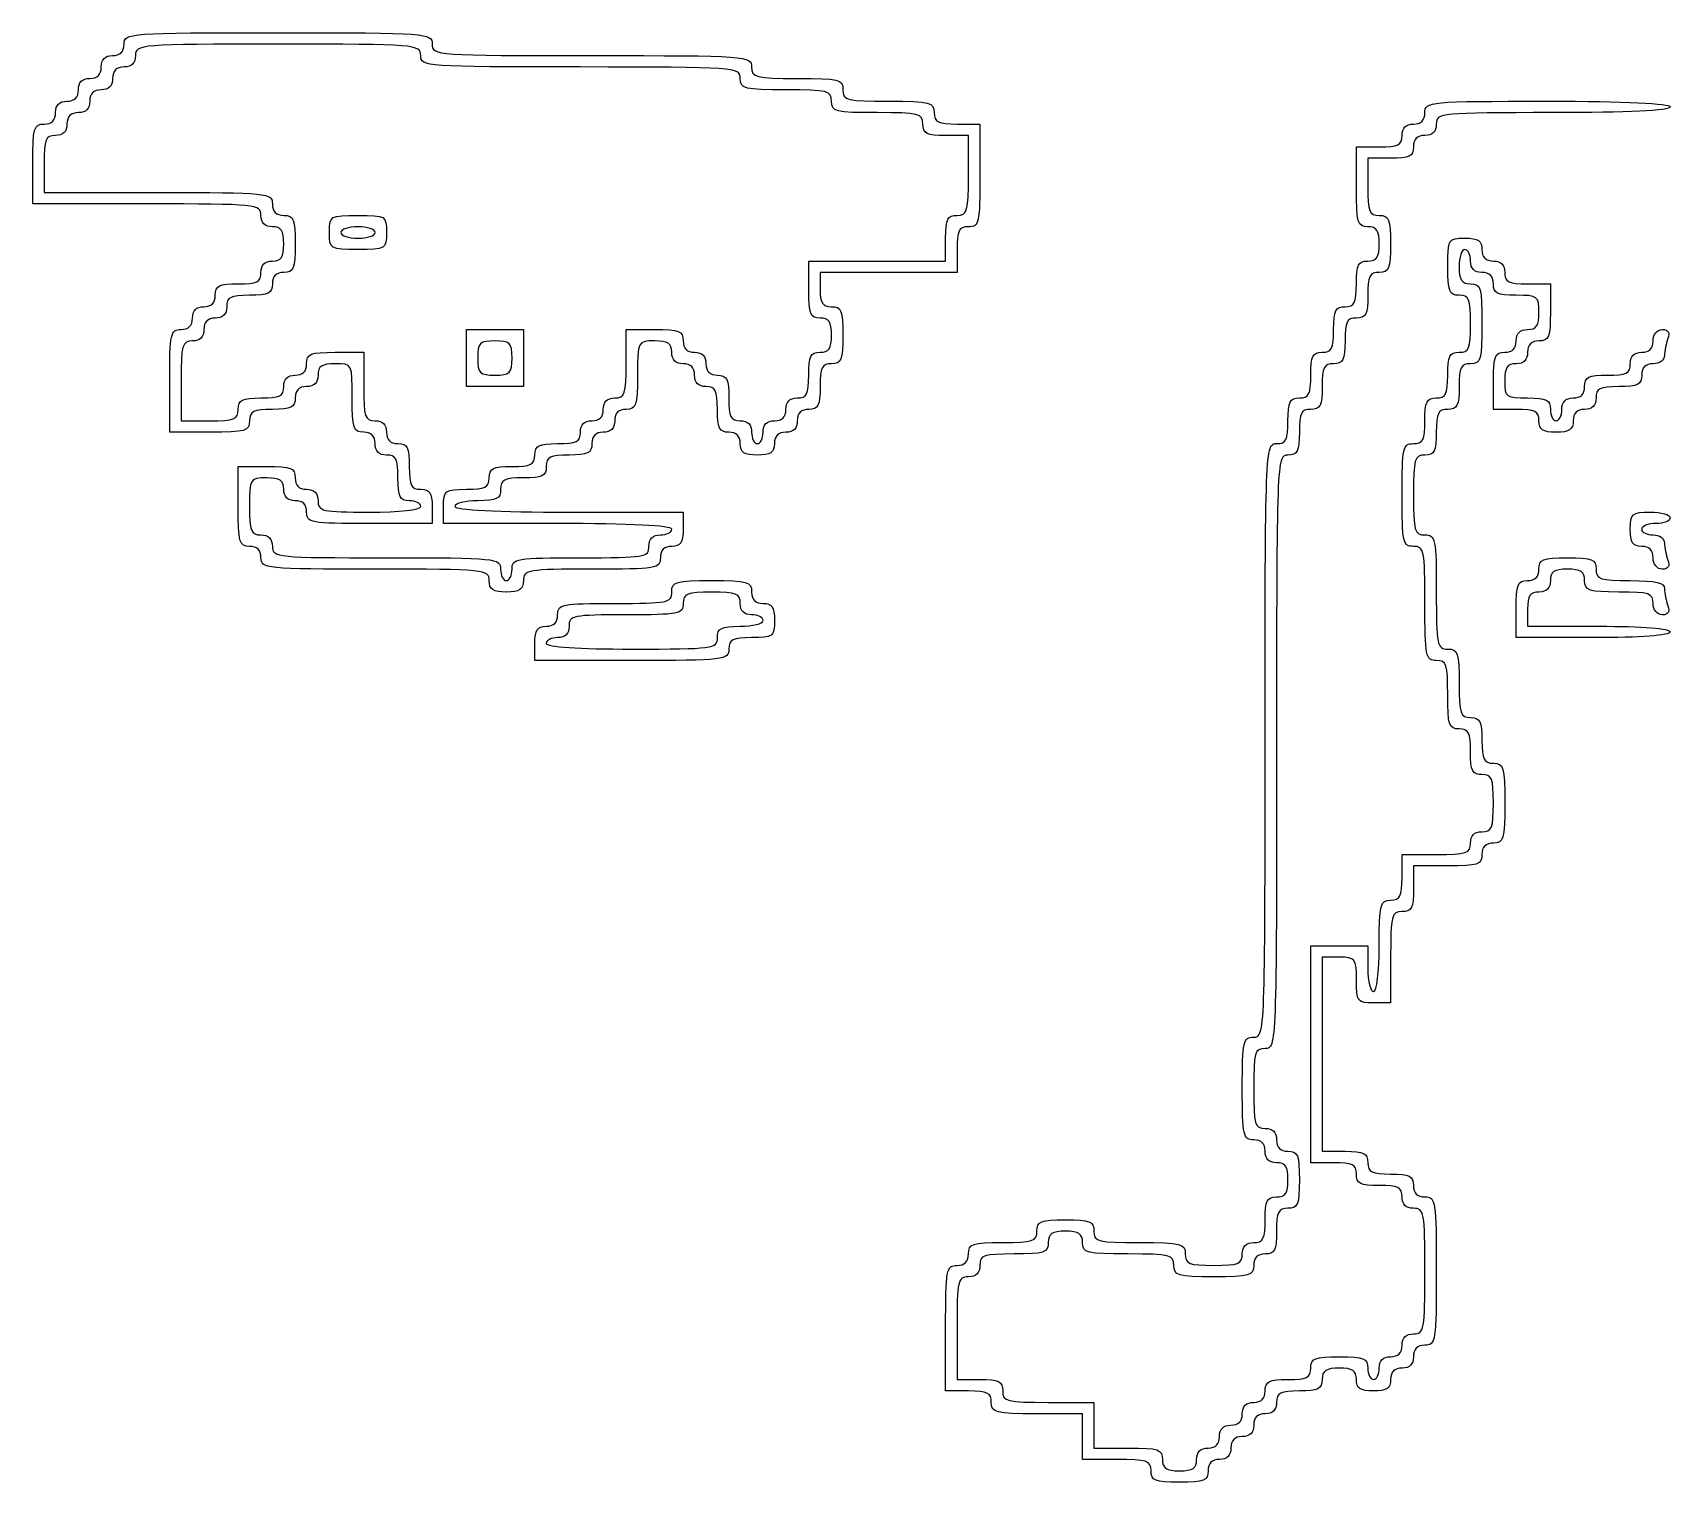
# Model space of a CAD drawing. Extents: x 12 to 241, y 7 to 210.
import ezdxf

# ---------------------------------------------------------------- set-up
doc = ezdxf.new("R2010")
doc.units = 0
doc.layers.get('0').update_dxf_attribs({"linetype": 'CONTINUOUS'})

msp = doc.modelspace()

# ---------------------------------------------------------------- linework, layer by layer
at = {"color": 7}
for points in [[(142.919128, 190.008717), (142.919128, 195.608717), (139.719128, 195.608717)], [(141.319128, 197.208717), (144.519128, 197.208717), (144.519128, 190.008717)], [(197.319128, 188.408717), (197.319128, 194.008717), (200.519128, 194.008717)], [(27.71913, 186.008717), (11.71913, 186.008717), (11.71913, 191.608717)], [(13.31913, 191.608717), (13.31913, 187.608717), (29.31913, 187.608717)], [(202.119128, 192.408717), (198.919128, 192.408717), (198.919128, 188.408717)], [(53.31913, 182.008717), (53.31913, 182.008717)], [(59.71913, 182.008717), (59.71913, 182.008717)], [(120.519128, 174.008717), (120.519128, 178.008717), (130.119128, 178.008717), (139.719128, 178.008717), (139.719128, 181.208717)], [(141.319128, 179.608717), (141.319128, 176.408717), (131.719128, 176.408717), (122.119128, 176.408717), (122.119128, 174.008717)], [(221.319128, 174.808717), (224.519128, 174.808717), (224.519128, 170.808717)], [(72.51913, 164.408717), (72.51913, 168.408717), (76.51913, 168.408717), (80.519128, 168.408717), (80.519128, 164.408717), (80.519128, 160.408717), (76.51913, 160.408717), (72.51913, 160.408717), (72.51913, 164.408717), (72.51913, 164.408717)], [(94.919128, 163.608717), (94.919128, 168.408717), (98.919128, 168.408717)], [(54.11913, 165.208717), (58.11913, 165.208717), (58.11913, 160.408717)], [(78.91913, 164.408717), (78.91913, 164.408717)], [(36.51913, 154.008717), (30.91913, 154.008717), (30.91913, 161.208717)], [(32.51913, 161.208717), (32.51913, 155.608717), (36.51913, 155.608717)], [(219.719128, 157.208717), (216.519128, 157.208717), (216.519128, 161.208717)], [(40.51913, 143.60872), (40.51913, 149.20872), (44.51913, 149.20872)], [(67.71913, 143.60872), (67.71913, 141.20872), (58.91913, 141.20872)], [(85.319128, 141.20872), (69.31913, 141.20872), (69.31913, 143.60872)], [(86.919128, 142.80872), (102.919128, 142.80872), (102.919128, 140.40872)], [(238.919128, 136.40872), (238.919128, 136.40872)], [(75.71913, 133.20872), (75.71913, 133.20872)], [(78.91913, 134.80872), (78.91913, 134.80872)], [(230.519128, 125.20872), (219.719128, 125.20872), (219.719128, 129.20872), (219.719128, 129.20872)], [(221.319128, 129.20872), (221.319128, 126.80872), (231.319128, 126.80872)], [(95.719128, 122.00872), (82.119128, 122.00872), (82.119128, 124.40872), (82.119128, 124.40872)], [(107.719128, 125.20872), (107.719128, 125.20872)], [(203.719128, 91.60872), (203.719128, 94.80872), (208.519128, 94.80872)], [(210.119128, 93.20872), (205.319128, 93.20872), (205.319128, 90.00872)], [(194.119128, 51.60872), (190.919128, 51.60872), (190.919128, 66.80872), (190.919128, 82.00872), (194.919128, 82.00872), (198.919128, 82.00872), (198.919128, 78.80872)], [(194.919128, 80.40872), (192.519128, 80.40872), (192.519128, 66.80872), (192.519128, 53.20872), (195.719128, 53.20872)], [(202.119128, 80.40872), (202.119128, 74.00872), (199.719128, 74.00872)], [(142.919128, 19.60872), (139.719128, 19.60872), (139.719128, 28.40872)], [(141.319128, 28.40872), (141.319128, 21.20872), (144.519128, 21.20872)], [(163.719128, 10.00872), (158.919128, 10.00872), (158.919128, 13.20872), (158.919128, 16.40872), (152.519128, 16.40872)], [(154.119128, 18.00872), (160.519128, 18.00872), (160.519128, 14.80872), (160.519128, 11.60872), (165.319128, 11.60872)], [(168.519128, 8.40872), (168.519128, 8.40872)]]:
    msp.add_lwpolyline(points, dxfattribs=at)
for points in [[(24.51913, 208.408717), (24.51913, 209.96921), (25.052464, 210.008717), (46.11913, 210.008717)], [(46.11913, 210.008717), (67.185797, 210.008717), (67.71913, 209.969213), (67.71913, 208.408717)], [(21.31913, 205.208717), (21.31913, 206.275383), (21.852464, 206.808717), (22.91913, 206.808717)], [(22.91913, 206.808717), (23.985797, 206.808717), (24.51913, 207.34205), (24.51913, 208.408717)], [(26.11913, 206.808717), (26.11913, 205.74205), (25.585797, 205.208717), (24.51913, 205.208717)], [(46.11913, 208.408717), (26.652464, 208.408717), (26.11913, 208.366053), (26.11913, 206.808717)], [(66.11913, 206.808717), (66.11913, 208.36605), (65.585797, 208.408717), (46.11913, 208.408717)], [(88.519128, 205.208717), (66.652464, 205.208717), (66.11913, 205.246813), (66.11913, 206.808717)], [(67.71913, 208.408717), (67.71913, 206.846811), (68.252464, 206.808717), (90.119128, 206.808717)], [(90.119128, 206.808717), (111.985792, 206.808717), (112.519128, 206.770621), (112.519128, 205.208717)], [(19.71913, 203.608717), (20.785797, 203.608717), (21.31913, 204.14205), (21.31913, 205.208717)], [(24.51913, 205.208717), (23.452464, 205.208717), (22.91913, 204.675383), (22.91913, 203.608717)], [(110.919128, 203.608717), (110.919128, 205.170622), (110.385792, 205.208717), (88.519128, 205.208717)], [(112.519128, 205.208717), (112.519128, 203.74205), (113.052464, 203.608717), (118.919128, 203.608717)], [(18.11913, 202.008717), (18.11913, 203.075383), (18.652464, 203.608717), (19.71913, 203.608717)], [(22.91913, 203.608717), (22.91913, 202.54205), (22.385797, 202.008717), (21.31913, 202.008717)], [(117.319128, 202.008717), (111.452464, 202.008717), (110.919128, 202.14205), (110.919128, 203.608717)], [(118.919128, 203.608717), (124.785792, 203.608717), (125.319128, 203.475383), (125.319128, 202.008717)], [(14.91913, 198.808717), (14.91913, 199.875383), (15.452464, 200.408717), (16.51913, 200.408717)], [(16.51913, 200.408717), (17.585797, 200.408717), (18.11913, 200.94205), (18.11913, 202.008717)], [(19.71913, 200.408717), (19.71913, 199.34205), (19.185797, 198.808717), (18.11913, 198.808717)], [(21.31913, 202.008717), (20.252464, 202.008717), (19.71913, 201.475383), (19.71913, 200.408717)], [(123.719128, 200.408717), (123.719128, 201.875383), (123.185792, 202.008717), (117.319128, 202.008717)], [(130.119128, 198.808717), (124.252464, 198.808717), (123.719128, 198.94205), (123.719128, 200.408717)], [(125.319128, 202.008717), (125.319128, 200.54205), (125.852464, 200.408717), (131.719128, 200.408717)], [(131.719128, 200.408717), (137.585792, 200.408717), (138.119128, 200.275383), (138.119128, 198.808717)], [(206.919128, 198.808717), (206.919128, 200.359104), (207.452464, 200.408717), (224.119128, 200.408717)], [(224.119128, 200.408717), (235.052464, 200.408717), (241.319128, 200.117243), (241.319128, 199.608717)], [(13.31913, 197.208717), (14.385797, 197.208717), (14.91913, 197.74205), (14.91913, 198.808717)], [(18.11913, 198.808717), (17.052464, 198.808717), (16.51913, 198.275383), (16.51913, 197.208717)], [(136.519128, 197.208717), (136.519128, 198.675383), (135.985792, 198.808717), (130.119128, 198.808717)], [(138.119128, 198.808717), (138.119128, 197.475383), (138.652464, 197.208717), (141.319128, 197.208717)], [(205.319128, 197.208717), (206.385792, 197.208717), (206.919128, 197.74205), (206.919128, 198.808717)], [(224.919128, 198.808717), (209.052464, 198.808717), (208.519128, 198.756685), (208.519128, 197.208717)], [(241.319128, 199.608717), (241.319128, 199.1014), (235.319128, 198.808717), (224.919128, 198.808717)], [(11.71913, 191.608717), (11.71913, 196.675383), (11.871511, 197.208717), (13.31913, 197.208717)], [(14.91913, 195.608717), (13.532464, 195.608717), (13.31913, 195.075383), (13.31913, 191.608717)], [(16.51913, 197.208717), (16.51913, 196.14205), (15.985797, 195.608717), (14.91913, 195.608717)], [(139.719128, 195.608717), (137.052464, 195.608717), (136.519128, 195.875383), (136.519128, 197.208717)], [(200.519128, 194.008717), (203.185792, 194.008717), (203.719128, 194.275383), (203.719128, 195.608717)], [(203.719128, 195.608717), (203.719128, 196.675383), (204.252464, 197.208717), (205.319128, 197.208717)], [(206.919128, 195.608717), (205.852464, 195.608717), (205.319128, 195.075383), (205.319128, 194.008717)], [(208.519128, 197.208717), (208.519128, 196.14205), (207.985792, 195.608717), (206.919128, 195.608717)], [(205.319128, 194.008717), (205.319128, 192.675383), (204.785792, 192.408717), (202.119128, 192.408717)], [(141.319128, 184.408717), (142.766744, 184.408717), (142.919128, 184.94205), (142.919128, 190.008717)], [(144.519128, 190.008717), (144.519128, 183.34205), (144.400608, 182.808717), (142.919128, 182.808717)], [(198.919128, 182.808717), (197.471512, 182.808717), (197.319128, 183.34205), (197.319128, 188.408717)], [(198.919128, 188.408717), (198.919128, 184.94205), (199.132464, 184.408717), (200.519128, 184.408717)], [(43.71913, 184.408717), (43.71913, 185.955382), (43.185797, 186.008717), (27.71913, 186.008717)], [(29.31913, 187.608717), (44.785797, 187.608717), (45.31913, 187.555381), (45.31913, 186.008717)], [(45.31913, 186.008717), (45.31913, 184.94205), (45.852464, 184.408717), (46.91913, 184.408717)], [(45.31913, 182.808717), (44.252464, 182.808717), (43.71913, 183.34205), (43.71913, 184.408717)], [(46.91913, 184.408717), (48.305797, 184.408717), (48.51913, 183.875383), (48.51913, 180.408717)], [(53.31913, 182.008717), (53.31913, 184.355382), (53.408019, 184.408717), (57.31913, 184.408717)], [(57.31913, 184.408717), (61.230242, 184.408717), (61.31913, 184.355381), (61.31913, 182.008717)], [(139.719128, 181.208717), (139.719128, 183.875383), (139.985792, 184.408717), (141.319128, 184.408717)], [(200.519128, 184.408717), (201.905792, 184.408717), (202.119128, 183.875383), (202.119128, 180.408717)], [(46.91913, 180.408717), (46.91913, 182.275383), (46.563575, 182.808717), (45.31913, 182.808717)], [(57.31913, 179.608717), (53.408019, 179.608717), (53.31913, 179.662053), (53.31913, 182.008717)], [(57.31913, 182.808717), (55.99913, 182.808717), (54.91913, 182.448717), (54.91913, 182.008717)], [(54.91913, 182.008717), (54.91913, 181.568717), (55.99913, 181.208717), (57.31913, 181.208717)], [(59.71913, 182.008717), (59.71913, 182.448717), (58.63913, 182.808717), (57.31913, 182.808717)], [(61.31913, 182.008717), (61.31913, 179.66205), (61.230242, 179.608717), (57.31913, 179.608717)], [(57.31913, 181.208717), (58.63913, 181.208717), (59.71913, 181.568717), (59.71913, 182.008717)], [(142.919128, 182.808717), (141.585792, 182.808717), (141.319128, 182.275383), (141.319128, 179.608717)], [(200.519128, 180.408717), (200.519128, 182.275383), (200.163576, 182.808717), (198.919128, 182.808717)], [(45.31913, 178.008717), (46.563575, 178.008717), (46.91913, 178.54205), (46.91913, 180.408717)], [(48.51913, 180.408717), (48.51913, 176.94205), (48.305797, 176.408717), (46.91913, 176.408717)], [(198.919128, 178.008717), (200.163576, 178.008717), (200.519128, 178.54205), (200.519128, 180.408717)], [(202.119128, 180.408717), (202.119128, 176.94205), (201.905792, 176.408717), (200.519128, 176.408717)], [(210.119128, 177.208717), (210.119128, 181.119828), (210.172488, 181.208717), (212.519128, 181.208717)], [(212.519128, 179.608717), (212.079128, 179.608717), (211.719128, 178.528717), (211.719128, 177.208717)], [(212.519128, 181.208717), (214.385792, 181.208717), (214.919128, 180.853162), (214.919128, 179.608717)], [(213.319128, 178.008717), (213.319128, 178.888716), (212.959128, 179.608717), (212.519128, 179.608717)], [(214.919128, 179.608717), (214.919128, 178.54205), (215.452464, 178.008717), (216.519128, 178.008717)], [(43.71913, 176.408717), (43.71913, 177.475383), (44.252464, 178.008717), (45.31913, 178.008717)], [(197.319128, 174.808717), (197.319128, 177.475383), (197.585792, 178.008717), (198.919128, 178.008717)], [(211.719128, 173.208717), (210.332464, 173.208717), (210.119128, 173.74205), (210.119128, 177.208717)], [(211.719128, 177.208717), (211.719128, 175.34205), (212.07468, 174.808717), (213.319128, 174.808717)], [(214.919128, 176.408717), (213.852464, 176.408717), (213.319128, 176.94205), (213.319128, 178.008717)], [(216.519128, 178.008717), (217.585792, 178.008717), (218.119128, 177.475383), (218.119128, 176.408717)], [(37.31913, 173.208717), (37.31913, 174.54205), (37.852464, 174.808717), (40.51913, 174.808717)], [(40.51913, 174.808717), (43.185797, 174.808717), (43.71913, 175.075383), (43.71913, 176.408717)], [(45.31913, 174.808717), (45.31913, 173.475383), (44.785797, 173.208717), (42.11913, 173.208717)], [(46.91913, 176.408717), (45.852464, 176.408717), (45.31913, 175.875383), (45.31913, 174.808717)], [(195.719128, 171.608717), (197.052464, 171.608717), (197.319128, 172.14205), (197.319128, 174.808717)], [(200.519128, 176.408717), (199.185792, 176.408717), (198.919128, 175.875383), (198.919128, 173.208717)], [(213.319128, 174.808717), (214.766744, 174.808717), (214.919128, 174.275383), (214.919128, 169.208717)], [(216.519128, 174.808717), (216.519128, 175.875383), (215.985792, 176.408717), (214.919128, 176.408717)], [(219.719128, 173.208717), (217.052464, 173.208717), (216.519128, 173.475383), (216.519128, 174.808717)], [(218.119128, 176.408717), (218.119128, 175.075383), (218.652464, 174.808717), (221.319128, 174.808717)], [(35.71913, 171.608717), (36.785797, 171.608717), (37.31913, 172.14205), (37.31913, 173.208717)], [(42.11913, 173.208717), (39.452464, 173.208717), (38.91913, 172.94205), (38.91913, 171.608717)], [(122.119128, 170.008717), (120.732464, 170.008717), (120.519128, 170.54205), (120.519128, 174.008717)], [(122.119128, 174.008717), (122.119128, 172.14205), (122.47468, 171.608717), (123.719128, 171.608717)], [(198.919128, 173.208717), (198.919128, 170.54205), (198.652464, 170.008717), (197.319128, 170.008717)], [(213.319128, 169.208717), (213.319128, 172.675383), (213.105792, 173.208717), (211.719128, 173.208717)], [(222.919128, 170.808717), (222.919128, 173.075383), (222.741352, 173.208717), (219.719128, 173.208717)], [(32.51913, 168.408717), (33.585797, 168.408717), (34.11913, 168.94205), (34.11913, 170.008717)], [(34.11913, 170.008717), (34.11913, 171.075383), (34.652464, 171.608717), (35.71913, 171.608717)], [(37.31913, 170.008717), (36.252464, 170.008717), (35.71913, 169.475383), (35.71913, 168.408717)], [(38.91913, 171.608717), (38.91913, 170.54205), (38.385797, 170.008717), (37.31913, 170.008717)], [(123.719128, 167.608717), (123.719128, 169.475383), (123.363576, 170.008717), (122.119128, 170.008717)], [(123.719128, 171.608717), (125.105792, 171.608717), (125.319128, 171.075383), (125.319128, 167.608717)], [(194.119128, 168.408717), (194.119128, 171.075383), (194.385792, 171.608717), (195.719128, 171.608717)], [(197.319128, 170.008717), (195.985792, 170.008717), (195.719128, 169.475383), (195.719128, 166.808717)], [(221.319128, 168.408717), (222.563576, 168.408717), (222.919128, 168.94205), (222.919128, 170.808717)], [(224.519128, 170.808717), (224.519128, 167.34205), (224.305792, 166.808717), (222.919128, 166.808717)], [(30.91913, 161.208717), (30.91913, 167.875383), (31.037649, 168.408717), (32.51913, 168.408717)], [(35.71913, 168.408717), (35.71913, 167.34205), (35.185797, 166.808717), (34.11913, 166.808717)], [(98.919128, 168.408717), (102.385792, 168.408717), (102.919128, 168.195383), (102.919128, 166.808717)], [(192.519128, 165.208717), (193.852464, 165.208717), (194.119128, 165.74205), (194.119128, 168.408717)], [(211.719128, 165.208717), (213.105792, 165.208717), (213.319128, 165.74205), (213.319128, 169.208717)], [(214.919128, 169.208717), (214.919128, 164.14205), (214.766744, 163.608717), (213.319128, 163.608717)], [(219.719128, 166.808717), (219.719128, 167.875383), (220.252464, 168.408717), (221.319128, 168.408717)], [(238.919128, 166.808717), (238.919128, 167.74495), (239.452464, 168.408717), (240.20472, 168.408717)], [(240.20472, 168.408717), (241.048336, 168.408717), (241.323368, 167.973674), (241.00472, 167.143286)], [(34.11913, 166.808717), (32.671511, 166.808717), (32.51913, 166.275383), (32.51913, 161.208717)], [(76.51913, 166.808717), (74.385797, 166.808717), (74.11913, 166.54205), (74.11913, 164.408717)], [(78.91913, 164.408717), (78.91913, 166.54205), (78.652464, 166.808717), (76.51913, 166.808717)], [(98.919128, 166.808717), (96.519128, 166.808717), (96.519128, 166.808717), (96.519128, 162.008717)], [(101.319128, 165.208717), (101.319128, 166.453162), (100.785792, 166.808717), (98.919128, 166.808717)], [(102.919128, 166.808717), (102.919128, 165.74205), (103.452464, 165.208717), (104.519128, 165.208717)], [(122.119128, 165.208717), (123.363576, 165.208717), (123.719128, 165.74205), (123.719128, 167.608717)], [(125.319128, 167.608717), (125.319128, 164.14205), (125.105792, 163.608717), (123.719128, 163.608717)], [(195.719128, 166.808717), (195.719128, 164.14205), (195.452464, 163.608717), (194.119128, 163.608717)], [(218.119128, 165.208717), (219.185792, 165.208717), (219.719128, 165.74205), (219.719128, 166.808717)], [(222.919128, 166.808717), (221.852464, 166.808717), (221.319128, 166.275383), (221.319128, 165.208717)], [(237.319128, 165.208717), (238.385792, 165.208717), (238.919128, 165.74205), (238.919128, 166.808717)], [(241.00472, 167.143286), (240.73764, 166.447299), (240.519128, 165.3673), (240.519128, 164.743286)], [(48.51913, 162.008717), (49.585797, 162.008717), (50.11913, 162.54205), (50.11913, 163.608717)], [(50.11913, 163.608717), (50.11913, 164.995383), (50.652464, 165.208717), (54.11913, 165.208717)], [(54.11913, 163.608717), (52.252464, 163.608717), (51.71913, 163.253162), (51.71913, 162.008717)], [(56.51913, 158.808717), (56.51913, 163.608717), (56.51913, 163.608717), (54.11913, 163.608717)], [(74.11913, 164.408717), (74.11913, 162.275383), (74.385797, 162.008717), (76.51913, 162.008717)], [(76.51913, 162.008717), (78.652464, 162.008717), (78.91913, 162.275383), (78.91913, 164.408717)], [(93.319128, 158.808717), (94.741352, 158.808717), (94.919128, 159.34205), (94.919128, 163.608717)], [(102.919128, 163.608717), (101.852464, 163.608717), (101.319128, 164.14205), (101.319128, 165.208717)], [(104.519128, 162.008717), (104.519128, 163.075383), (103.985792, 163.608717), (102.919128, 163.608717)], [(104.519128, 165.208717), (105.585792, 165.208717), (106.119128, 164.675383), (106.119128, 163.608717)], [(106.119128, 163.608717), (106.119128, 162.54205), (106.652464, 162.008717), (107.719128, 162.008717)], [(120.519128, 162.008717), (120.519128, 164.675383), (120.785792, 165.208717), (122.119128, 165.208717)], [(123.719128, 163.608717), (122.385792, 163.608717), (122.119128, 163.075383), (122.119128, 160.408717)], [(190.919128, 162.008717), (190.919128, 164.675383), (191.185792, 165.208717), (192.519128, 165.208717)], [(194.119128, 163.608717), (192.785792, 163.608717), (192.519128, 163.075383), (192.519128, 160.408717)], [(210.119128, 162.008717), (210.119128, 164.675383), (210.385792, 165.208717), (211.719128, 165.208717)], [(213.319128, 163.608717), (211.985792, 163.608717), (211.719128, 163.075383), (211.719128, 160.408717)], [(216.519128, 161.208717), (216.519128, 164.675383), (216.732464, 165.208717), (218.119128, 165.208717)], [(219.719128, 163.608717), (218.47468, 163.608717), (218.119128, 163.075383), (218.119128, 161.208717)], [(221.319128, 165.208717), (221.319128, 164.14205), (220.785792, 163.608717), (219.719128, 163.608717)], [(232.519128, 162.008717), (235.185792, 162.008717), (235.719128, 162.275383), (235.719128, 163.608717)], [(235.719128, 163.608717), (235.719128, 164.675383), (236.252464, 165.208717), (237.319128, 165.208717)], [(238.919128, 163.608717), (237.852464, 163.608717), (237.319128, 163.075383), (237.319128, 162.008717)], [(240.519128, 164.743286), (240.519128, 164.119273), (239.799128, 163.608717), (238.919128, 163.608717)], [(46.91913, 160.408717), (46.91913, 161.475383), (47.452464, 162.008717), (48.51913, 162.008717)], [(51.71913, 162.008717), (51.71913, 160.94205), (51.185797, 160.408717), (50.11913, 160.408717)], [(96.519128, 162.008717), (96.519128, 157.74205), (96.341352, 157.208717), (94.919128, 157.208717)], [(106.119128, 160.408717), (105.052464, 160.408717), (104.519128, 160.94205), (104.519128, 162.008717)], [(107.719128, 162.008717), (109.052464, 162.008717), (109.319128, 161.475383), (109.319128, 158.808717)], [(118.919128, 158.808717), (120.252464, 158.808717), (120.519128, 159.34205), (120.519128, 162.008717)], [(189.319128, 158.808717), (190.652464, 158.808717), (190.919128, 159.34205), (190.919128, 162.008717)], [(208.519128, 158.808717), (209.852464, 158.808717), (210.119128, 159.34205), (210.119128, 162.008717)], [(218.119128, 161.208717), (218.119128, 158.94205), (218.296904, 158.808717), (221.319128, 158.808717)], [(229.319128, 160.408717), (229.319128, 161.74205), (229.852464, 162.008717), (232.519128, 162.008717)], [(237.319128, 162.008717), (237.319128, 160.675383), (236.785792, 160.408717), (234.119128, 160.408717)], [(40.51913, 157.208717), (40.51913, 158.54205), (41.052464, 158.808717), (43.71913, 158.808717)], [(43.71913, 158.808717), (46.385797, 158.808717), (46.91913, 159.075383), (46.91913, 160.408717)], [(48.51913, 158.808717), (48.51913, 157.475383), (47.985797, 157.208717), (45.31913, 157.208717)], [(50.11913, 160.408717), (49.052464, 160.408717), (48.51913, 159.875383), (48.51913, 158.808717)], [(58.11913, 154.008717), (56.696908, 154.008717), (56.51913, 154.542053), (56.51913, 158.808717)], [(58.11913, 160.408717), (58.11913, 156.14205), (58.296908, 155.608717), (59.71913, 155.608717)], [(91.719128, 157.208717), (91.719128, 158.275383), (92.252464, 158.808717), (93.319128, 158.808717)], [(107.719128, 157.208717), (107.719128, 159.875383), (107.452464, 160.408717), (106.119128, 160.408717)], [(109.319128, 158.808717), (109.319128, 156.14205), (109.585792, 155.608717), (110.919128, 155.608717)], [(117.319128, 157.208717), (117.319128, 158.275383), (117.852464, 158.808717), (118.919128, 158.808717)], [(122.119128, 160.408717), (122.119128, 157.74205), (121.852464, 157.208717), (120.519128, 157.208717)], [(187.719128, 155.608717), (187.719128, 158.275383), (187.985792, 158.808717), (189.319128, 158.808717)], [(192.519128, 160.408717), (192.519128, 157.74205), (192.252464, 157.208717), (190.919128, 157.208717)], [(206.919128, 155.608717), (206.919128, 158.275383), (207.185792, 158.808717), (208.519128, 158.808717)], [(211.719128, 160.408717), (211.719128, 157.74205), (211.452464, 157.208717), (210.119128, 157.208717)], [(221.319128, 158.808717), (223.985792, 158.808717), (224.519128, 158.54205), (224.519128, 157.208717)], [(226.119128, 157.208717), (226.119128, 158.275383), (226.652464, 158.808717), (227.719128, 158.808717)], [(227.719128, 158.808717), (228.785792, 158.808717), (229.319128, 159.34205), (229.319128, 160.408717)], [(230.919128, 158.808717), (230.919128, 157.74205), (230.385792, 157.208717), (229.319128, 157.208717)], [(234.119128, 160.408717), (231.452464, 160.408717), (230.919128, 160.14205), (230.919128, 158.808717)], [(36.51913, 155.608717), (39.985797, 155.608717), (40.51913, 155.82205), (40.51913, 157.208717)], [(45.31913, 157.208717), (42.652464, 157.208717), (42.11913, 156.94205), (42.11913, 155.608717)], [(90.119128, 155.608717), (91.185792, 155.608717), (91.719128, 156.14205), (91.719128, 157.208717)], [(94.919128, 157.208717), (93.852464, 157.208717), (93.319128, 156.675383), (93.319128, 155.608717)], [(109.319128, 154.008717), (107.985792, 154.008717), (107.719128, 154.542053), (107.719128, 157.208717)], [(115.719128, 155.608717), (116.785792, 155.608717), (117.319128, 156.14205), (117.319128, 157.208717)], [(120.519128, 157.208717), (119.452464, 157.208717), (118.919128, 156.675383), (118.919128, 155.608717)], [(190.919128, 157.208717), (189.585792, 157.208717), (189.319128, 156.675383), (189.319128, 154.008717)], [(210.119128, 157.208717), (208.785792, 157.208717), (208.519128, 156.675383), (208.519128, 154.008717)], [(222.919128, 155.608717), (222.919128, 156.94205), (222.385792, 157.208717), (219.719128, 157.208717)], [(224.519128, 157.208717), (224.519128, 156.328717), (224.879128, 155.608717), (225.319128, 155.608717)], [(225.319128, 155.608717), (225.759128, 155.608717), (226.119128, 156.328717), (226.119128, 157.208717)], [(229.319128, 157.208717), (228.252464, 157.208717), (227.719128, 156.675383), (227.719128, 155.608717)], [(42.11913, 155.608717), (42.11913, 154.1611), (41.585797, 154.008717), (36.51913, 154.008717)], [(59.71913, 152.408717), (59.71913, 153.475381), (59.185797, 154.008717), (58.11913, 154.008717)], [(59.71913, 155.608717), (60.785797, 155.608717), (61.31913, 155.075383), (61.31913, 154.008717)], [(61.31913, 154.008717), (61.31913, 152.942053), (61.852464, 152.408717), (62.91913, 152.408717)], [(85.319128, 152.408717), (87.985792, 152.408717), (88.519128, 152.675381), (88.519128, 154.008717)], [(88.519128, 154.008717), (88.519128, 155.075383), (89.052464, 155.608717), (90.119128, 155.608717)], [(91.719128, 154.008717), (90.652464, 154.008717), (90.119128, 153.475381), (90.119128, 152.408717)], [(93.319128, 155.608717), (93.319128, 154.542053), (92.785792, 154.008717), (91.719128, 154.008717)], [(110.919128, 152.408717), (110.919128, 153.475381), (110.385792, 154.008717), (109.319128, 154.008717)], [(110.919128, 155.608717), (111.985792, 155.608717), (112.519128, 155.075383), (112.519128, 154.008717)], [(112.519128, 154.008717), (112.519128, 153.128717), (112.879128, 152.408717), (113.319128, 152.408717)], [(113.319128, 152.408717), (113.759128, 152.408717), (114.119128, 153.128717), (114.119128, 154.008717)], [(114.119128, 154.008717), (114.119128, 155.075383), (114.652464, 155.608717), (115.719128, 155.608717)], [(117.319128, 154.008717), (116.252464, 154.008717), (115.719128, 153.475381), (115.719128, 152.408717)], [(118.919128, 155.608717), (118.919128, 154.542053), (118.385792, 154.008717), (117.319128, 154.008717)], [(186.119128, 152.408717), (187.452464, 152.408717), (187.719128, 152.942053), (187.719128, 155.608717)], [(189.319128, 154.008717), (189.319128, 151.342056), (189.052464, 150.80872), (187.719128, 150.80872)], [(205.319128, 152.408717), (206.652464, 152.408717), (206.919128, 152.942053), (206.919128, 155.608717)], [(208.519128, 154.008717), (208.519128, 151.342056), (208.252464, 150.80872), (206.919128, 150.80872)], [(225.319128, 154.008717), (223.452464, 154.008717), (222.919128, 154.364269), (222.919128, 155.608717)], [(227.719128, 155.608717), (227.719128, 154.364269), (227.185792, 154.008717), (225.319128, 154.008717)], [(61.31913, 150.80872), (60.252464, 150.80872), (59.71913, 151.342056), (59.71913, 152.408717)], [(62.91913, 152.408717), (64.252464, 152.408717), (64.51913, 151.875384), (64.51913, 149.20872)], [(82.119128, 150.80872), (82.119128, 152.142053), (82.652464, 152.408717), (85.319128, 152.408717)], [(90.119128, 152.408717), (90.119128, 151.075384), (89.585792, 150.80872), (86.919128, 150.80872)], [(113.319128, 150.80872), (111.452464, 150.80872), (110.919128, 151.164272), (110.919128, 152.408717)], [(115.719128, 152.408717), (115.719128, 151.164272), (115.185792, 150.80872), (113.319128, 150.80872)], [(184.519128, 110.80872), (184.519128, 151.875384), (184.539608, 152.408717), (186.119128, 152.408717)], [(203.719128, 145.20872), (203.719128, 151.875384), (203.837648, 152.408717), (205.319128, 152.408717)], [(62.91913, 147.60872), (62.91913, 150.275384), (62.652464, 150.80872), (61.31913, 150.80872)], [(78.91913, 149.20872), (81.585792, 149.20872), (82.119128, 149.475384), (82.119128, 150.80872)], [(86.919128, 150.80872), (84.252464, 150.80872), (83.719128, 150.542056), (83.719128, 149.20872)], [(187.719128, 150.80872), (186.13964, 150.80872), (186.119128, 150.275384), (186.119128, 109.20872)], [(206.919128, 150.80872), (205.471512, 150.80872), (205.319128, 150.275384), (205.319128, 145.20872)], [(44.51913, 147.60872), (42.172464, 147.60872), (42.11913, 147.519832), (42.11913, 143.60872)], [(44.51913, 149.20872), (47.985797, 149.20872), (48.51913, 148.995384), (48.51913, 147.60872)], [(46.91913, 146.00872), (46.91913, 147.253168), (46.385797, 147.60872), (44.51913, 147.60872)], [(48.51913, 147.60872), (48.51913, 146.542056), (49.052464, 146.00872), (50.11913, 146.00872)], [(64.51913, 144.40872), (63.185797, 144.40872), (62.91913, 144.942056), (62.91913, 147.60872)], [(64.51913, 149.20872), (64.51913, 146.542056), (64.785797, 146.00872), (66.11913, 146.00872)], [(72.51913, 146.00872), (75.185797, 146.00872), (75.71913, 146.275384), (75.71913, 147.60872)], [(75.71913, 147.60872), (75.71913, 148.942056), (76.252464, 149.20872), (78.91913, 149.20872)], [(80.519128, 147.60872), (77.852464, 147.60872), (77.31913, 147.342056), (77.31913, 146.00872)], [(83.719128, 149.20872), (83.719128, 147.875384), (83.185792, 147.60872), (80.519128, 147.60872)], [(48.51913, 144.40872), (47.452464, 144.40872), (46.91913, 144.942056), (46.91913, 146.00872)], [(50.11913, 146.00872), (51.185797, 146.00872), (51.71913, 145.475384), (51.71913, 144.40872)], [(66.11913, 146.00872), (67.363575, 146.00872), (67.71913, 145.475384), (67.71913, 143.60872)], [(69.31913, 143.60872), (69.31913, 145.875384), (69.496908, 146.00872), (72.51913, 146.00872)], [(77.31913, 146.00872), (77.31913, 144.675384), (76.785797, 144.40872), (74.11913, 144.40872)], [(205.319128, 138.00872), (203.837648, 138.00872), (203.719128, 138.542056), (203.719128, 145.20872)], [(205.319128, 145.20872), (205.319128, 140.142056), (205.471512, 139.60872), (206.919128, 139.60872)], [(42.11913, 138.00872), (40.671511, 138.00872), (40.51913, 138.542056), (40.51913, 143.60872)], [(42.11913, 143.60872), (42.11913, 140.142056), (42.332464, 139.60872), (43.71913, 139.60872)], [(50.11913, 142.80872), (50.11913, 143.875384), (49.585797, 144.40872), (48.51913, 144.40872)], [(58.91913, 141.20872), (50.652464, 141.20872), (50.11913, 141.305688), (50.11913, 142.80872)], [(51.71913, 144.40872), (51.71913, 142.92724), (52.252464, 142.80872), (58.91913, 142.80872)], [(58.91913, 142.80872), (63.185797, 142.80872), (66.11913, 143.134648), (66.11913, 143.60872)], [(66.11913, 143.60872), (66.11913, 144.04872), (65.39913, 144.40872), (64.51913, 144.40872)], [(74.11913, 144.40872), (72.35913, 144.40872), (70.91913, 144.04872), (70.91913, 143.60872)], [(70.91913, 143.60872), (70.91913, 143.102056), (76.785797, 142.80872), (86.919128, 142.80872)], [(235.719128, 140.40872), (235.719128, 142.61824), (235.941352, 142.80872), (238.519128, 142.80872)], [(238.519128, 142.80872), (240.059128, 142.80872), (241.319128, 142.44872), (241.319128, 142.00872)], [(101.319128, 140.40872), (101.319128, 140.915384), (95.452464, 141.20872), (85.319128, 141.20872)], [(99.719128, 139.60872), (100.599128, 139.60872), (101.319128, 139.96872), (101.319128, 140.40872)], [(102.919128, 140.40872), (102.919128, 138.542056), (102.563576, 138.00872), (101.319128, 138.00872)], [(237.319128, 138.00872), (236.07468, 138.00872), (235.719128, 138.542056), (235.719128, 140.40872)], [(239.319128, 141.20872), (238.219128, 141.20872), (237.319128, 140.84872), (237.319128, 140.40872)], [(237.319128, 140.40872), (237.319128, 139.96872), (238.039128, 139.60872), (238.919128, 139.60872)], [(241.319128, 142.00872), (241.319128, 141.56872), (240.419128, 141.20872), (239.319128, 141.20872)], [(43.71913, 136.40872), (43.71913, 137.475384), (43.185797, 138.00872), (42.11913, 138.00872)], [(43.71913, 139.60872), (44.785797, 139.60872), (45.31913, 139.075384), (45.31913, 138.00872)], [(45.31913, 138.00872), (45.31913, 136.462056), (45.852464, 136.40872), (61.31913, 136.40872)], [(88.519128, 136.40872), (97.585792, 136.40872), (98.119128, 136.497608), (98.119128, 138.00872)], [(98.119128, 138.00872), (98.119128, 139.075384), (98.652464, 139.60872), (99.719128, 139.60872)], [(101.319128, 138.00872), (100.252464, 138.00872), (99.719128, 137.475384), (99.719128, 136.40872)], [(206.919128, 130.00872), (206.919128, 137.475384), (206.812464, 138.00872), (205.319128, 138.00872)], [(206.919128, 139.60872), (208.412464, 139.60872), (208.519128, 139.075384), (208.519128, 131.60872)], [(238.919128, 136.40872), (238.919128, 137.475384), (238.385792, 138.00872), (237.319128, 138.00872)], [(238.919128, 139.60872), (239.799128, 139.60872), (240.519128, 139.09816), (240.519128, 138.474152)], [(240.519128, 138.474152), (240.519128, 137.850136), (240.73764, 136.770136), (241.00472, 136.074152)], [(59.71913, 134.80872), (44.252464, 134.80872), (43.71913, 134.86208), (43.71913, 136.40872)], [(61.31913, 136.40872), (76.785797, 136.40872), (77.31913, 136.35536), (77.31913, 134.80872)], [(78.91913, 134.80872), (78.91913, 136.319832), (79.452464, 136.40872), (88.519128, 136.40872)], [(99.719128, 136.40872), (99.719128, 134.897608), (99.185792, 134.80872), (90.119128, 134.80872)], [(222.919128, 134.80872), (222.919128, 136.195384), (223.452464, 136.40872), (226.919128, 136.40872)], [(226.919128, 136.40872), (230.385792, 136.40872), (230.919128, 136.195384), (230.919128, 134.80872)], [(240.20472, 134.80872), (239.452464, 134.80872), (238.919128, 135.472488), (238.919128, 136.40872)], [(241.00472, 136.074152), (241.323368, 135.24376), (241.04832, 134.80872), (240.20472, 134.80872)], [(75.71913, 133.20872), (75.71913, 134.755384), (75.185797, 134.80872), (59.71913, 134.80872)], [(78.11913, 131.60872), (76.252464, 131.60872), (75.71913, 131.964272), (75.71913, 133.20872)], [(77.31913, 134.80872), (77.31913, 133.92872), (77.67913, 133.20872), (78.11913, 133.20872)], [(78.11913, 133.20872), (78.55913, 133.20872), (78.91913, 133.92872), (78.91913, 134.80872)], [(80.519128, 133.20872), (80.519128, 131.964272), (79.985794, 131.60872), (78.11913, 131.60872)], [(90.119128, 134.80872), (81.052464, 134.80872), (80.519128, 134.719832), (80.519128, 133.20872)], [(101.319128, 131.60872), (101.319128, 133.056336), (101.852464, 133.20872), (106.919128, 133.20872)], [(106.919128, 133.20872), (111.985792, 133.20872), (112.519128, 133.056336), (112.519128, 131.60872)], [(219.719128, 129.20872), (219.719128, 132.675384), (219.932464, 133.20872), (221.319128, 133.20872)], [(221.319128, 133.20872), (222.385792, 133.20872), (222.919128, 133.742056), (222.919128, 134.80872)], [(224.519128, 133.20872), (224.519128, 132.142056), (223.985792, 131.60872), (222.919128, 131.60872)], [(226.919128, 134.80872), (225.052464, 134.80872), (224.519128, 134.453168), (224.519128, 133.20872)], [(229.319128, 133.20872), (229.319128, 134.453168), (228.785792, 134.80872), (226.919128, 134.80872)], [(234.119128, 131.60872), (229.852464, 131.60872), (229.319128, 131.786496), (229.319128, 133.20872)], [(230.919128, 134.80872), (230.919128, 133.386496), (231.452464, 133.20872), (235.719128, 133.20872)], [(235.719128, 133.20872), (239.329432, 133.20872), (240.519128, 132.927512), (240.519128, 132.074152)], [(93.319128, 130.00872), (100.785792, 130.00872), (101.319128, 130.115384), (101.319128, 131.60872)], [(106.919128, 131.60872), (103.452464, 131.60872), (102.919128, 131.395384), (102.919128, 130.00872)], [(110.919128, 130.00872), (110.919128, 131.395384), (110.385792, 131.60872), (106.919128, 131.60872)], [(112.519128, 131.60872), (112.519128, 130.542056), (113.052464, 130.00872), (114.119128, 130.00872)], [(208.519128, 131.60872), (208.519128, 124.142056), (208.625792, 123.60872), (210.119128, 123.60872)], [(222.919128, 131.60872), (221.67468, 131.60872), (221.319128, 131.075384), (221.319128, 129.20872)], [(238.919128, 130.00872), (238.919128, 131.430944), (238.385792, 131.60872), (234.119128, 131.60872)], [(240.519128, 132.074152), (240.519128, 131.450136), (240.73764, 130.370136), (241.00472, 129.674152)], [(85.319128, 128.40872), (85.319128, 129.902056), (85.852464, 130.00872), (93.319128, 130.00872)], [(102.919128, 130.00872), (102.919128, 128.515384), (102.385792, 128.40872), (94.919128, 128.40872)], [(112.519128, 128.40872), (111.452464, 128.40872), (110.919128, 128.942056), (110.919128, 130.00872)], [(114.119128, 130.00872), (115.363576, 130.00872), (115.719128, 129.475384), (115.719128, 127.60872)], [(208.519128, 122.00872), (207.025792, 122.00872), (206.919128, 122.542056), (206.919128, 130.00872)], [(240.20472, 128.40872), (239.452464, 128.40872), (238.919128, 129.072488), (238.919128, 130.00872)], [(241.00472, 129.674152), (241.323368, 128.84376), (241.04832, 128.40872), (240.20472, 128.40872)], [(82.119128, 124.40872), (82.119128, 126.275384), (82.47468, 126.80872), (83.719128, 126.80872)], [(83.719128, 126.80872), (84.785792, 126.80872), (85.319128, 127.342056), (85.319128, 128.40872)], [(86.919128, 126.80872), (86.919128, 125.742056), (86.385792, 125.20872), (85.319128, 125.20872)], [(94.919128, 128.40872), (87.452464, 128.40872), (86.919128, 128.302056), (86.919128, 126.80872)], [(107.719128, 125.20872), (107.719128, 126.542056), (108.252464, 126.80872), (110.919128, 126.80872)], [(110.919128, 126.80872), (112.679128, 126.80872), (114.119128, 127.16872), (114.119128, 127.60872)], [(114.119128, 127.60872), (114.119128, 128.04872), (113.399128, 128.40872), (112.519128, 128.40872)], [(115.719128, 127.60872), (115.719128, 125.342056), (115.541352, 125.20872), (112.519128, 125.20872)], [(231.319128, 126.80872), (237.452464, 126.80872), (241.319128, 126.499384), (241.319128, 126.00872)], [(85.319128, 125.20872), (84.439128, 125.20872), (83.719128, 124.84872), (83.719128, 124.40872)], [(83.719128, 124.40872), (83.719128, 123.910944), (88.252464, 123.60872), (95.719128, 123.60872)], [(95.719128, 123.60872), (107.185792, 123.60872), (107.719128, 123.67984), (107.719128, 125.20872)], [(112.519128, 125.20872), (109.852464, 125.20872), (109.319128, 124.942056), (109.319128, 123.60872)], [(241.319128, 126.00872), (241.319128, 125.514896), (237.185792, 125.20872), (230.519128, 125.20872)], [(109.319128, 123.60872), (109.319128, 122.071464), (108.785792, 122.00872), (95.719128, 122.00872)], [(210.119128, 117.20872), (210.119128, 121.475384), (209.941352, 122.00872), (208.519128, 122.00872)], [(210.119128, 123.60872), (211.541352, 123.60872), (211.719128, 123.075384), (211.719128, 118.80872)], [(211.719128, 112.40872), (210.296904, 112.40872), (210.119128, 112.942056), (210.119128, 117.20872)], [(211.719128, 118.80872), (211.719128, 114.542056), (211.896904, 114.00872), (213.319128, 114.00872)], [(213.319128, 114.00872), (214.652464, 114.00872), (214.919128, 113.475384), (214.919128, 110.80872)], [(182.919128, 69.20872), (184.498616, 69.20872), (184.519128, 69.742056), (184.519128, 110.80872)], [(213.319128, 109.20872), (213.319128, 111.875384), (213.052464, 112.40872), (211.719128, 112.40872)], [(214.919128, 110.80872), (214.919128, 108.142056), (215.185792, 107.60872), (216.519128, 107.60872)], [(186.119128, 109.20872), (186.119128, 68.142056), (186.098648, 67.60872), (184.519128, 67.60872)], [(214.919128, 106.00872), (213.585792, 106.00872), (213.319128, 106.542056), (213.319128, 109.20872)], [(216.519128, 102.00872), (216.519128, 105.475384), (216.305792, 106.00872), (214.919128, 106.00872)], [(216.519128, 107.60872), (217.966744, 107.60872), (218.119128, 107.075384), (218.119128, 102.00872)], [(214.919128, 98.00872), (216.305792, 98.00872), (216.519128, 98.542056), (216.519128, 102.00872)], [(218.119128, 102.00872), (218.119128, 96.942056), (217.966744, 96.40872), (216.519128, 96.40872)], [(213.319128, 96.40872), (213.319128, 97.475384), (213.852464, 98.00872), (214.919128, 98.00872)], [(208.519128, 94.80872), (212.785792, 94.80872), (213.319128, 94.986496), (213.319128, 96.40872)], [(214.919128, 94.80872), (214.919128, 93.386496), (214.385792, 93.20872), (210.119128, 93.20872)], [(216.519128, 96.40872), (215.452464, 96.40872), (214.919128, 95.875384), (214.919128, 94.80872)], [(202.119128, 88.40872), (203.452464, 88.40872), (203.719128, 88.942056), (203.719128, 91.60872)], [(205.319128, 90.00872), (205.319128, 87.342056), (205.052464, 86.80872), (203.719128, 86.80872)], [(200.519128, 82.00872), (200.519128, 87.875384), (200.652464, 88.40872), (202.119128, 88.40872)], [(203.719128, 86.80872), (202.252464, 86.80872), (202.119128, 86.275384), (202.119128, 80.40872)], [(197.319128, 77.20872), (197.319128, 80.230944), (197.185792, 80.40872), (194.919128, 80.40872)], [(199.719128, 75.60872), (200.185792, 75.60872), (200.519128, 78.275384), (200.519128, 82.00872)], [(198.919128, 78.80872), (198.919128, 77.04872), (199.279128, 75.60872), (199.719128, 75.60872)], [(199.719128, 74.00872), (197.452464, 74.00872), (197.319128, 74.186496), (197.319128, 77.20872)], [(181.319128, 62.00872), (181.319128, 68.675384), (181.437648, 69.20872), (182.919128, 69.20872)], [(184.519128, 67.60872), (183.071512, 67.60872), (182.919128, 67.075384), (182.919128, 62.00872)], [(182.919128, 54.80872), (181.437648, 54.80872), (181.319128, 55.342056), (181.319128, 62.00872)], [(182.919128, 62.00872), (182.919128, 56.942056), (183.071512, 56.40872), (184.519128, 56.40872)], [(184.519128, 56.40872), (185.585792, 56.40872), (186.119128, 55.875384), (186.119128, 54.80872)], [(184.519128, 53.20872), (184.519128, 54.275384), (183.985792, 54.80872), (182.919128, 54.80872)], [(186.119128, 51.60872), (185.052464, 51.60872), (184.519128, 52.142056), (184.519128, 53.20872)], [(186.119128, 54.80872), (186.119128, 53.742056), (186.652464, 53.20872), (187.719128, 53.20872)], [(187.719128, 53.20872), (189.105792, 53.20872), (189.319128, 52.675384), (189.319128, 49.20872)], [(195.719128, 53.20872), (198.385792, 53.20872), (198.919128, 52.942056), (198.919128, 51.60872)], [(187.719128, 49.20872), (187.719128, 51.075384), (187.363576, 51.60872), (186.119128, 51.60872)], [(197.319128, 50.00872), (197.319128, 51.342056), (196.785792, 51.60872), (194.119128, 51.60872)], [(198.919128, 51.60872), (198.919128, 50.275384), (199.452464, 50.00872), (202.119128, 50.00872)], [(186.119128, 46.80872), (187.363576, 46.80872), (187.719128, 47.342056), (187.719128, 49.20872)], [(189.319128, 49.20872), (189.319128, 45.742056), (189.105792, 45.20872), (187.719128, 45.20872)], [(200.519128, 48.40872), (197.852464, 48.40872), (197.319128, 48.675384), (197.319128, 50.00872)], [(203.719128, 46.80872), (203.719128, 48.142056), (203.185792, 48.40872), (200.519128, 48.40872)], [(202.119128, 50.00872), (204.785792, 50.00872), (205.319128, 49.742056), (205.319128, 48.40872)], [(205.319128, 48.40872), (205.319128, 47.342056), (205.852464, 46.80872), (206.919128, 46.80872)], [(184.519128, 43.60872), (184.519128, 46.275384), (184.785792, 46.80872), (186.119128, 46.80872)], [(205.319128, 45.20872), (204.252464, 45.20872), (203.719128, 45.742056), (203.719128, 46.80872)], [(206.919128, 46.80872), (208.43708, 46.80872), (208.519128, 46.275384), (208.519128, 36.40872)], [(187.719128, 45.20872), (186.385792, 45.20872), (186.119128, 44.675384), (186.119128, 42.00872)], [(206.919128, 36.40872), (206.919128, 44.675384), (206.82216, 45.20872), (205.319128, 45.20872)], [(147.719128, 40.40872), (151.985792, 40.40872), (152.519128, 40.586496), (152.519128, 42.00872)], [(152.519128, 42.00872), (152.519128, 43.395384), (153.052464, 43.60872), (156.519128, 43.60872)], [(156.519128, 42.00872), (154.652464, 42.00872), (154.119128, 41.653168), (154.119128, 40.40872)], [(156.519128, 43.60872), (159.985792, 43.60872), (160.519128, 43.395384), (160.519128, 42.00872)], [(158.919128, 40.40872), (158.919128, 41.653168), (158.385792, 42.00872), (156.519128, 42.00872)], [(160.519128, 42.00872), (160.519128, 40.542056), (161.052464, 40.40872), (166.919128, 40.40872)], [(182.919128, 40.40872), (184.252464, 40.40872), (184.519128, 40.942056), (184.519128, 43.60872)], [(186.119128, 42.00872), (186.119128, 39.342056), (185.852464, 38.80872), (184.519128, 38.80872)], [(142.919128, 38.80872), (142.919128, 40.230944), (143.452464, 40.40872), (147.719128, 40.40872)], [(154.119128, 40.40872), (154.119128, 38.986496), (153.585792, 38.80872), (149.319128, 38.80872)], [(165.319128, 38.80872), (159.452464, 38.80872), (158.919128, 38.942056), (158.919128, 40.40872)], [(166.919128, 40.40872), (172.785792, 40.40872), (173.319128, 40.275384), (173.319128, 38.80872)], [(181.319128, 38.80872), (181.319128, 39.875384), (181.852464, 40.40872), (182.919128, 40.40872)], [(139.719128, 28.40872), (139.719128, 36.675384), (139.816096, 37.20872), (141.319128, 37.20872)], [(141.319128, 37.20872), (142.385792, 37.20872), (142.919128, 37.742056), (142.919128, 38.80872)], [(144.519128, 37.20872), (144.519128, 36.142056), (143.985792, 35.60872), (142.919128, 35.60872)], [(149.319128, 38.80872), (145.052464, 38.80872), (144.519128, 38.630944), (144.519128, 37.20872)], [(171.719128, 37.20872), (171.719128, 38.675384), (171.185792, 38.80872), (165.319128, 38.80872)], [(177.319128, 35.60872), (172.252464, 35.60872), (171.719128, 35.761104), (171.719128, 37.20872)], [(173.319128, 38.80872), (173.319128, 37.422056), (173.852464, 37.20872), (177.319128, 37.20872)], [(177.319128, 37.20872), (180.785792, 37.20872), (181.319128, 37.422056), (181.319128, 38.80872)], [(182.919128, 37.20872), (182.919128, 35.761104), (182.385792, 35.60872), (177.319128, 35.60872)], [(184.519128, 38.80872), (183.452464, 38.80872), (182.919128, 38.275384), (182.919128, 37.20872)], [(142.919128, 35.60872), (141.437648, 35.60872), (141.319128, 35.075384), (141.319128, 28.40872)], [(205.319128, 27.60872), (206.82216, 27.60872), (206.919128, 28.142056), (206.919128, 36.40872)], [(208.519128, 36.40872), (208.519128, 26.542056), (208.43708, 26.00872), (206.919128, 26.00872)], [(203.719128, 26.00872), (203.719128, 27.075384), (204.252464, 27.60872), (205.319128, 27.60872)], [(202.119128, 24.40872), (203.185792, 24.40872), (203.719128, 24.942056), (203.719128, 26.00872)], [(206.919128, 26.00872), (205.852464, 26.00872), (205.319128, 25.475384), (205.319128, 24.40872)], [(190.919128, 22.80872), (190.919128, 24.195384), (191.452464, 24.40872), (194.919128, 24.40872)], [(194.919128, 24.40872), (198.385792, 24.40872), (198.919128, 24.195384), (198.919128, 22.80872)], [(200.519128, 22.80872), (200.519128, 23.875384), (201.052464, 24.40872), (202.119128, 24.40872)], [(205.319128, 24.40872), (205.319128, 23.342056), (204.785792, 22.80872), (203.719128, 22.80872)], [(144.519128, 21.20872), (147.185792, 21.20872), (147.719128, 20.942056), (147.719128, 19.60872)], [(184.519128, 19.60872), (184.519128, 20.942056), (185.052464, 21.20872), (187.719128, 21.20872)], [(187.719128, 21.20872), (190.385792, 21.20872), (190.919128, 21.475384), (190.919128, 22.80872)], [(192.519128, 21.20872), (192.519128, 19.875384), (191.985792, 19.60872), (189.319128, 19.60872)], [(194.919128, 22.80872), (193.052464, 22.80872), (192.519128, 22.453168), (192.519128, 21.20872)], [(197.319128, 21.20872), (197.319128, 22.453168), (196.785792, 22.80872), (194.919128, 22.80872)], [(199.719128, 19.60872), (197.852464, 19.60872), (197.319128, 19.964272), (197.319128, 21.20872)], [(198.919128, 22.80872), (198.919128, 21.92872), (199.279128, 21.20872), (199.719128, 21.20872)], [(199.719128, 21.20872), (200.159128, 21.20872), (200.519128, 21.92872), (200.519128, 22.80872)], [(202.119128, 21.20872), (202.119128, 19.964272), (201.585792, 19.60872), (199.719128, 19.60872)], [(203.719128, 22.80872), (202.652464, 22.80872), (202.119128, 22.275384), (202.119128, 21.20872)], [(146.119128, 18.00872), (146.119128, 19.342056), (145.585792, 19.60872), (142.919128, 19.60872)], [(147.719128, 19.60872), (147.719128, 18.142056), (148.252464, 18.00872), (154.119128, 18.00872)], [(182.919128, 18.00872), (183.985792, 18.00872), (184.519128, 18.542056), (184.519128, 19.60872)], [(189.319128, 19.60872), (186.652464, 19.60872), (186.119128, 19.342056), (186.119128, 18.00872)], [(152.519128, 16.40872), (146.652464, 16.40872), (146.119128, 16.542056), (146.119128, 18.00872)], [(179.719128, 14.80872), (180.785792, 14.80872), (181.319128, 15.342056), (181.319128, 16.40872)], [(181.319128, 16.40872), (181.319128, 17.475384), (181.852464, 18.00872), (182.919128, 18.00872)], [(184.519128, 16.40872), (183.452464, 16.40872), (182.919128, 15.875384), (182.919128, 14.80872)], [(186.119128, 18.00872), (186.119128, 16.942056), (185.585792, 16.40872), (184.519128, 16.40872)], [(178.119128, 13.20872), (178.119128, 14.275384), (178.652464, 14.80872), (179.719128, 14.80872)], [(182.919128, 14.80872), (182.919128, 13.742056), (182.385792, 13.20872), (181.319128, 13.20872)], [(165.319128, 11.60872), (169.585792, 11.60872), (170.119128, 11.430944), (170.119128, 10.00872)], [(174.919128, 10.00872), (174.919128, 11.075384), (175.452464, 11.60872), (176.519128, 11.60872)], [(176.519128, 11.60872), (177.585792, 11.60872), (178.119128, 12.142056), (178.119128, 13.20872)], [(179.719128, 11.60872), (179.719128, 10.542056), (179.185792, 10.00872), (178.119128, 10.00872)], [(181.319128, 13.20872), (180.252464, 13.20872), (179.719128, 12.675384), (179.719128, 11.60872)], [(168.519128, 8.40872), (168.519128, 9.830944), (167.985792, 10.00872), (163.719128, 10.00872)], [(170.119128, 10.00872), (170.119128, 8.764272), (170.652464, 8.40872), (172.519128, 8.40872)], [(172.519128, 8.40872), (174.385792, 8.40872), (174.919128, 8.764272), (174.919128, 10.00872)], [(178.119128, 10.00872), (177.052464, 10.00872), (176.519128, 9.475384), (176.519128, 8.40872)], [(172.519128, 6.80872), (169.052464, 6.80872), (168.519128, 7.022056), (168.519128, 8.40872)], [(176.519128, 8.40872), (176.519128, 7.022056), (175.985792, 6.80872), (172.519128, 6.80872)]]:
    msp.add_open_spline(points, degree=3, dxfattribs=at)

doc.saveas('drawing.dxf')
